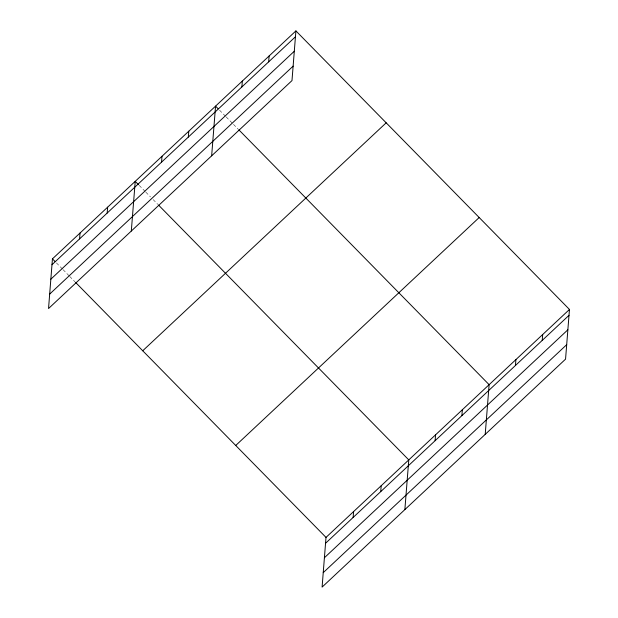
<?xml version="1.0" encoding="UTF-8"?>
<svg xmlns="http://www.w3.org/2000/svg" width="618" height="618" viewBox="0 0 618 618"><rect width="100%" height="100%" fill="white"/><g stroke="black" fill="none" stroke-linecap="round" stroke-linejoin="round"><path stroke-width="0.46" stroke-dasharray="3.09 2.32" d="M219.544 110.182L225.524 116.261M226.188 116.941L232.824 123.7M233.488 124.372L238.131 129.108M139.204 185.408L145.176 191.487M145.84 192.167L150.491 196.895M153.148 199.599L157.791 204.326M56.431 262.913L62.403 268.992M63.067 269.664L69.046 275.752M69.703 276.424L75.017 281.831"/><path stroke-width="0.93" d="M295.906 30.9L52.445 258.857L48.536 308.544L291.99 80.595L295.906 30.9L569.464 309.456L565.555 359.143L322.094 587.1L326.01 537.405L569.464 309.456M79.575 238.896L80.039 233.017M107.169 213.063L107.632 207.184M131.31 231.039L135.226 181.352L138.54 184.728M161.537 162.155L162.001 156.277M188.32 137.08L188.784 131.201M211.65 155.821L215.566 106.126L218.216 108.83M241.877 86.929L242.341 81.051M268.66 61.854L269.124 55.975M353.133 517.451L353.596 511.573M380.727 491.619L381.19 485.74M404.867 509.595L408.784 459.9L158.455 205.006M435.103 440.711L435.559 434.825M461.878 415.636L462.341 409.749M485.215 434.369L489.124 384.682L238.795 129.78M515.443 365.485L515.906 359.606M542.218 340.41L542.681 334.531M51.982 264.736L295.443 36.779M50.846 279.189L294.307 51.24M49.672 294.091L293.133 66.134M142.719 350.777L386.18 122.82M235.728 445.485L479.189 217.528M325.547 543.284L569 315.334M324.404 557.745L567.865 329.796M323.237 572.639L566.691 344.689M52.445 258.857L55.102 261.561M75.682 282.511L326.01 537.405"/></g></svg>
